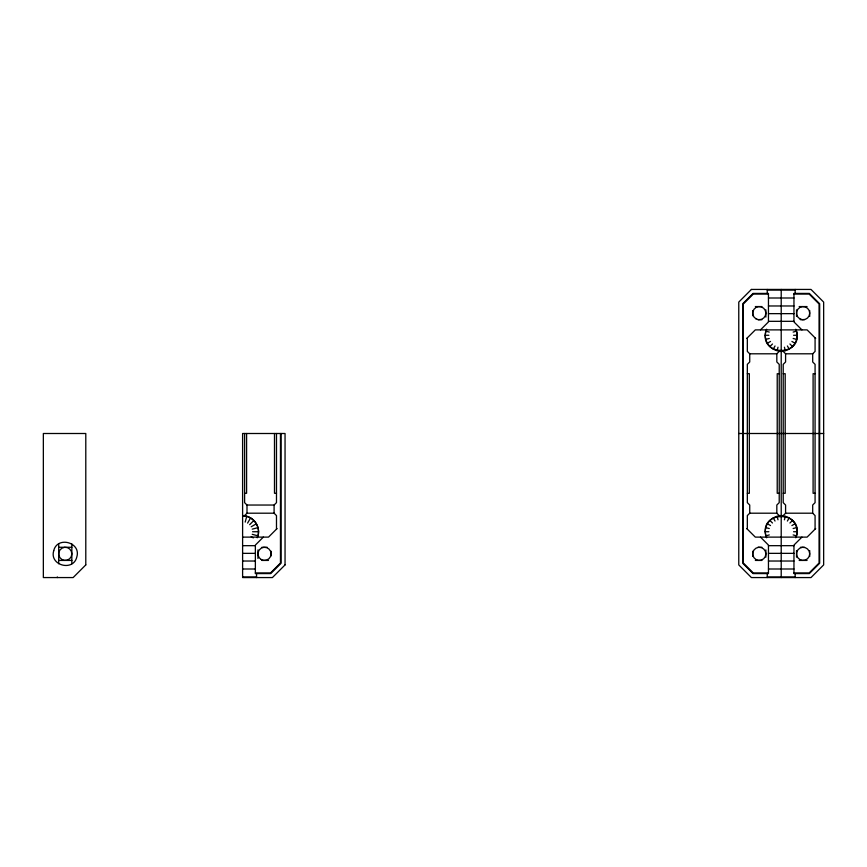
<?xml version="1.0" encoding="UTF-8"?>
<svg xmlns="http://www.w3.org/2000/svg" width="867" height="867" viewBox="0 0 867 867"><rect width="100%" height="100%" fill="white"/><g stroke="black" fill="none" stroke-linecap="round" stroke-linejoin="round"><path stroke-width="1.3" d="M252.232 534.31L258.008 535.86A15.942 15.942 0 0 0 242.608 515.789C253.446 515.486 261.932 527.927 257.206 537.778M795.808 329.222C806.028 357.486 756.392 357.486 766.601 329.222M766.601 537.778C756.392 509.514 806.028 509.514 795.808 537.778M245.188 522.107L246.737 516.342M777.081 350.658L778.013 347.201M784.407 519.799L785.329 516.342M247.594 523.104L250.585 517.935M773.234 349.065L775.033 345.966M787.388 521.034L789.176 517.935M276.486 529.141L276.486 515.594L274.091 513.199L246.997 513.199L244.602 515.594L242.608 515.594M249.653 524.687L253.879 520.46M244.602 433.5L244.602 502.643L246.997 505.038L274.091 505.038L276.486 502.643L276.486 433.5M263.33 537.117L255.364 545.083L255.364 573.575L270.753 573.575L281.071 563.268L281.071 433.5M277.082 528.545L268.51 537.117L242.608 537.117M746.736 338.455L755.309 329.883L807.112 329.883L815.684 338.455M760.489 329.883L768.455 321.917L768.455 293.425L753.065 293.425L742.748 303.732L742.748 563.268L753.065 573.575L768.455 573.575L768.455 545.083L760.489 537.117M769.939 346.54L772.475 344.004M747.332 337.859L747.332 351.406L749.727 353.801L776.821 353.801L779.216 351.406L783.204 351.406L785.589 353.801L812.693 353.801L815.078 351.406L815.078 337.859M815.078 529.141L815.078 515.594L812.693 513.199L785.589 513.199L783.204 515.594L779.216 515.594L776.821 513.199L749.727 513.199L747.332 515.594L747.332 529.141M789.945 522.996L792.481 520.46M801.932 537.117L793.955 545.083L793.955 573.575L809.355 573.575L819.662 563.268L819.662 303.732L809.355 293.425L793.955 293.425L793.955 321.917L801.932 329.883M815.684 528.545L807.112 537.117L755.309 537.117L746.736 528.545M251.235 526.757L256.415 523.766M767.403 343.234L770.514 341.446M791.907 525.554L795.017 523.766M765.81 339.387L769.278 338.466M793.142 332.072L796.61 331.14A15.942 15.942 0 0 1 781.21 351.211A15.942 15.942 0 0 1 765.81 331.14L769.278 332.072M252.232 529.152L258.008 527.613M769.278 534.928L765.81 535.86A15.942 15.942 0 0 1 781.21 515.789A15.942 15.942 0 0 1 796.61 535.86L793.142 534.928M793.142 528.534L796.61 527.613M767.262 290.033L795.158 290.033M768.455 294.021L753.315 294.021L743.344 303.981L743.344 563.019L753.315 572.979L768.455 572.979M793.955 294.021L809.106 294.021L819.066 303.981L819.066 563.019L809.106 572.979L793.955 572.979M768.455 297.999L793.955 297.999M768.455 305.975L793.955 305.975M755.341 306.571L761.92 306.571M799.179 306.571L807.069 306.571M768.455 313.648L793.955 313.648M757.975 319.728L761.92 319.728M800.501 319.728L804.446 319.728M768.455 321.321L793.955 321.321M765.268 335.269L768.856 335.269M793.565 335.269L797.152 335.269M747.332 373.72L749.326 373.72L749.326 493.28L747.332 493.28M779.216 373.72L777.222 373.72L777.222 493.28L779.216 493.28M783.204 373.72L785.188 373.72L785.188 493.28L783.204 493.28M815.078 373.72L813.094 373.72L813.094 493.28L815.078 493.28M738.771 433.5L742.748 433.5M743.344 433.5L819.066 433.5M819.662 433.5L823.65 433.5M244.602 493.28L246.596 493.28L246.596 433.5M276.486 493.28L274.492 493.28L274.492 433.5M252.568 531.731L258.55 531.731M765.268 531.731L768.856 531.731M793.565 531.731L797.152 531.731M242.608 545.679L255.364 545.679M768.455 545.679L793.955 545.679M58.696 547.272L71.842 547.272M261.899 547.272L267.155 547.272M757.975 547.272L761.92 547.272M800.501 547.272L804.446 547.272M242.608 553.352L255.364 553.352M768.455 553.352L793.955 553.352M58.696 560.429L71.842 560.429M261.899 560.429L268.477 560.429M755.341 560.429L761.92 560.429M799.179 560.429L807.069 560.429M242.608 561.025L255.364 561.025M768.455 561.025L793.955 561.025M242.608 569.001L255.364 569.001M768.455 569.001L793.955 569.001M255.364 572.979L270.504 572.979L280.464 563.019L280.464 433.5M242.608 576.967L256.556 576.967M767.262 576.967L795.158 576.967M793.142 338.466L796.61 339.387M765.81 527.613L769.278 528.534M791.907 341.446L795.017 343.234M767.403 523.766L770.514 525.554M251.235 536.716L253.305 537.908M789.945 344.004L792.481 346.54M769.939 520.46L772.475 522.996M787.388 345.966L789.176 349.065M773.234 517.935L775.033 521.034M784.407 347.201L785.329 350.658M777.081 516.342L778.013 519.799M812.693 353.801L812.693 361.962L815.078 364.357L815.078 502.643L812.693 505.038L812.693 513.199M809.702 310.516L809.702 316.444M809.702 550.556L809.702 556.484M796.545 309.844L796.545 316.444M796.545 550.556L796.545 557.156M795.158 289.437L795.158 293.425M795.158 573.575L795.158 577.563M785.589 353.801L785.589 361.962L783.204 364.357L783.204 502.643L785.589 505.038L785.589 513.199M781.21 289.437L781.21 577.563M776.821 353.801L776.821 361.962L779.216 364.357L779.216 502.643L776.821 505.038L776.821 513.199M767.262 289.437L767.262 293.425M767.262 573.575L767.262 577.563M765.864 309.844L765.864 317.094M765.864 549.906L765.864 557.156M752.719 310.516L752.719 315.772M752.719 551.228L752.719 556.484M749.727 353.801L749.727 361.962L747.332 364.357L747.332 502.643L749.727 505.038L749.727 513.199M274.091 505.038L274.091 513.199M271.1 551.228L271.1 555.834M257.954 549.906L257.954 558.467M256.556 573.575L256.556 577.563M246.997 505.038L246.997 513.199M71.842 543.956L71.842 563.745M58.696 543.956L58.696 563.745M57.298 576.967L57.298 577.563M53.721 550.762C49.181 565.447 73.402 571.927 76.816 556.95C81.357 542.265 57.135 535.773 53.721 550.762M85.79 564.916L73.142 577.563L43.35 577.563L43.35 433.5L85.79 433.5L85.79 564.916M285.048 564.916L272.401 577.563L242.608 577.563L242.608 433.5L285.048 433.5L285.048 564.916M751.418 289.437L738.771 302.084L738.771 564.916L751.418 577.563L811.003 577.563L823.65 564.916L823.65 302.084L811.003 289.437L751.418 289.437M756.002 559.551A6.578 6.578 0 0 0 765.864 553.85A6.578 6.578 0 0 0 756.002 548.161A6.578 6.578 0 0 0 756.002 559.551M799.84 318.839A6.578 6.578 0 0 0 809.702 313.15A6.578 6.578 0 0 0 799.84 307.449A6.578 6.578 0 0 0 799.84 318.839M799.84 559.551A6.578 6.578 0 0 0 809.702 553.85A6.578 6.578 0 0 0 799.84 548.161A6.578 6.578 0 0 0 799.84 559.551M756.002 318.839A6.578 6.578 0 0 0 765.864 313.15A6.578 6.578 0 0 0 756.002 307.449A6.578 6.578 0 0 0 756.002 318.839M61.98 559.551A6.578 6.578 0 0 0 71.842 553.85A6.578 6.578 0 0 0 61.98 548.161A6.578 6.578 0 0 0 61.98 559.551M261.238 559.551A6.578 6.578 0 0 0 271.1 553.85A6.578 6.578 0 0 0 261.238 548.161A6.578 6.578 0 0 0 261.238 559.551"/></g></svg>
